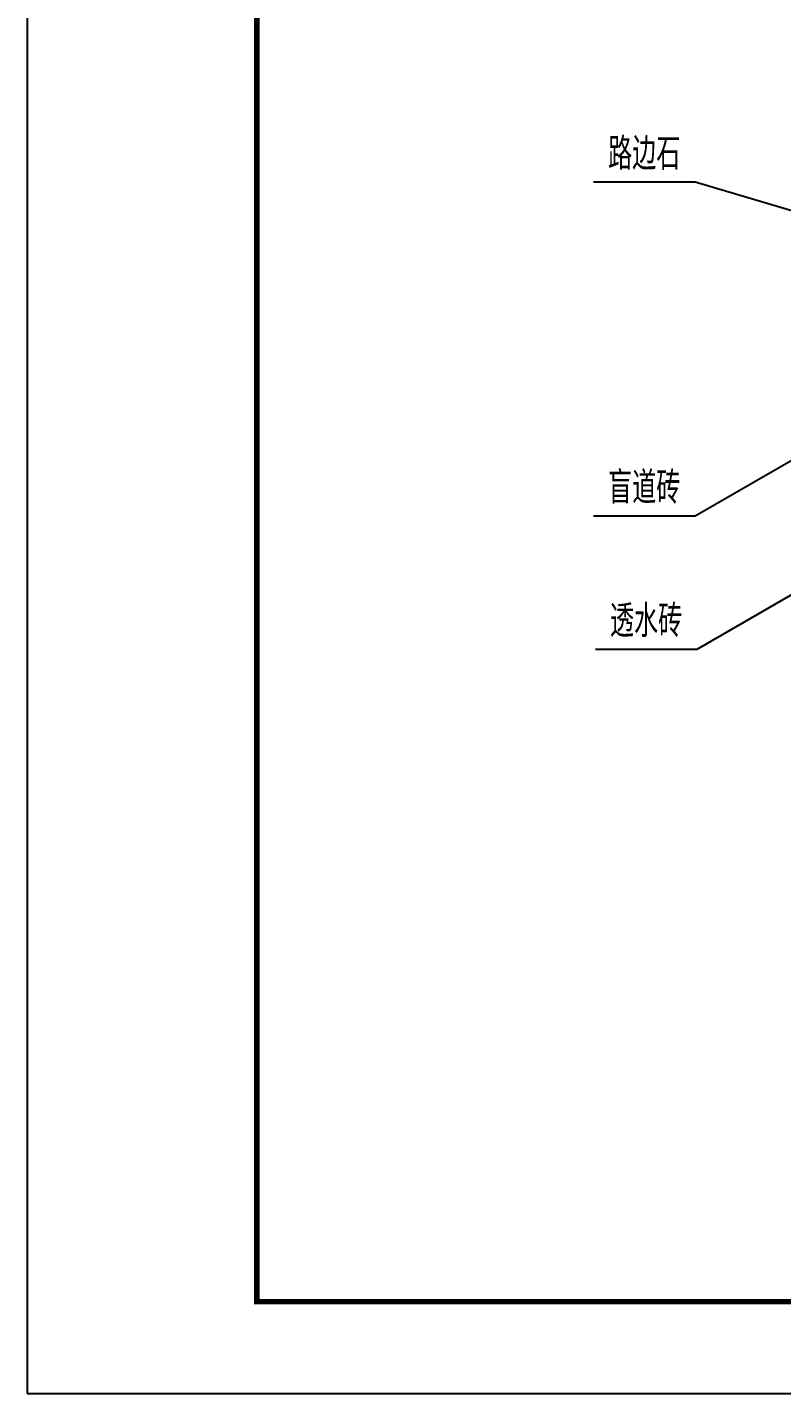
# Model space of a CAD drawing. Extents: x 755 to 3219, y -184 to 287.
# Drawn here: x 2798.8 to 2880.9, y -184 to -35.3 of the extents above; entities that cross this region are included whole.
import ezdxf

# ---------------------------------------------------------------- set-up
doc = ezdxf.new("R2010")
doc.units = 0
doc.layers.add('U-ANNO-TTLB', color=7, linetype='Continuous')
doc.layers.add('标注', color=7, linetype='Continuous')
doc.styles.add('gpshz', font='txt.shx', dxfattribs={"width": 0.75, "bigfont": 'hztxt.shx'})

msp = doc.modelspace()

# ---------------------------------------------------------------- linework, layer by layer
for p, q in [((2860.46, -52.12), (2871.54, -52.12)), ((2871.54, -52.12), (2886.2, -56.46)), ((2871.54, -88.45), (2886.2, -79.98)), ((2860.46, -88.45), (2871.54, -88.45)), ((2871.73, -102.95), (2886.39, -94.48)), ((2860.66, -102.95), (2871.73, -102.95))]:
    msp.add_line(p, q)
at = {"layer": 'U-ANNO-TTLB', "color": 3}
msp.add_lwpolyline([(2798.81, -183.95), (3218.81, -183.95), (3218.81, 113.05), (2798.81, 113.05)], close=True, dxfattribs=at)
at = {"layer": 'U-ANNO-TTLB', "color": 175, "lineweight": 60, "const_width": 0.6}
msp.add_lwpolyline([(2823.81, -173.95), (3208.81, -173.95), (3208.81, 103.05), (2823.81, 103.05)], close=True, dxfattribs=at)

# ---------------------------------------------------------------- texts
at = {"layer": '标注', "style": 'gpshz', "width": 0.75}
for s, p in [('路边石', (2862.04, -50.81)), ('盲道砖', (2862.04, -87.14)), ('透水砖', (2862.24, -101.64))]:
    msp.add_text(s, height=3.5, dxfattribs=at).set_placement(p)

doc.saveas('drawing.dxf')
